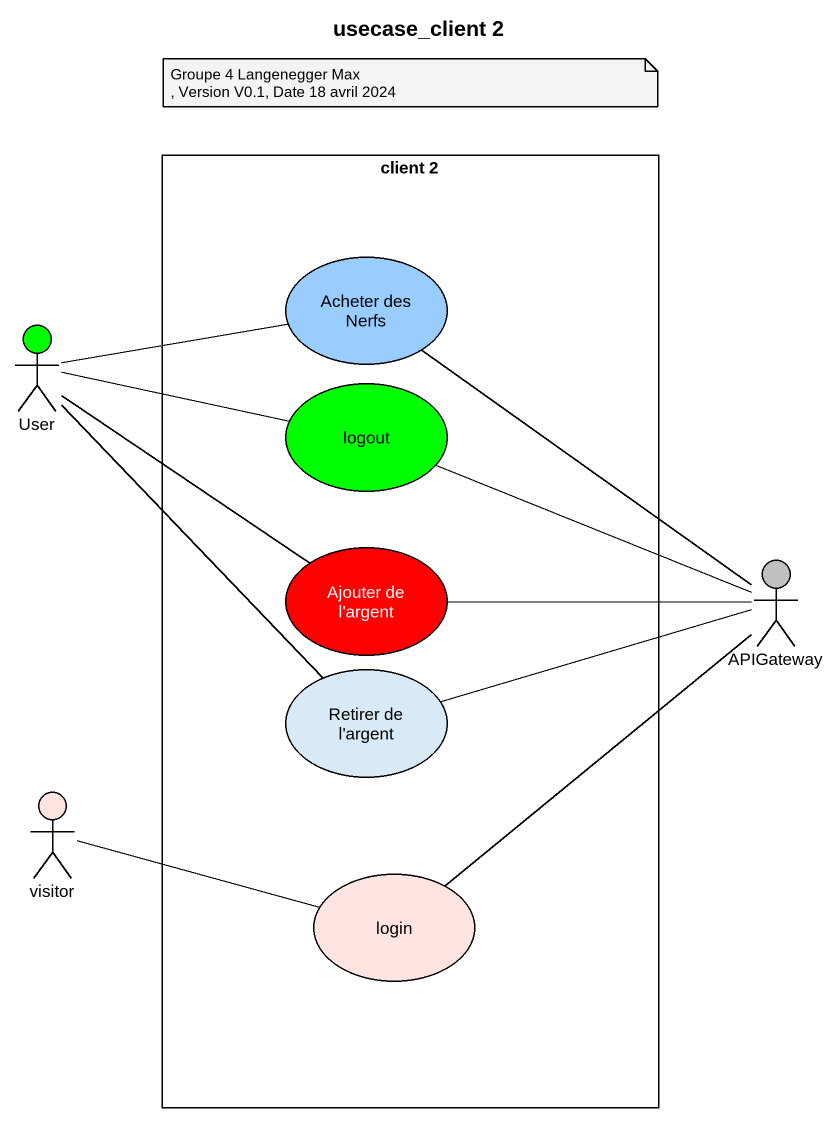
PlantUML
@startuml
title usecase_client 2
rectangle "client 2" as client_2 {
  usecase "Acheter des Nerfs" as Acheter_des_Nerfs #99CCFF
  usecase logout #00FF00
  usecase "Ajouter de l'argent" as Ajouter_de_l_argent #FF0000
  usecase "Retirer de l'argent" as Retirer_de_l_argent
  usecase login #FFE4E1
}
actor User #00FF00
actor APIGateway #C0C0C0
actor visitor #FFE4E1
User -right- Acheter_des_Nerfs
User -right- logout
User -- Ajouter_de_l_argent
User -- Retirer_de_l_argent
Acheter_des_Nerfs -- APIGateway
logout -right- APIGateway
Ajouter_de_l_argent -right- APIGateway
Retirer_de_l_argent -right- APIGateway
visitor -right- login
login -up- APIGateway
note as N1
  Groupe 4 Langenegger Max
  , Version V0.1, Date 18 avril 2024
end note
@enduml
